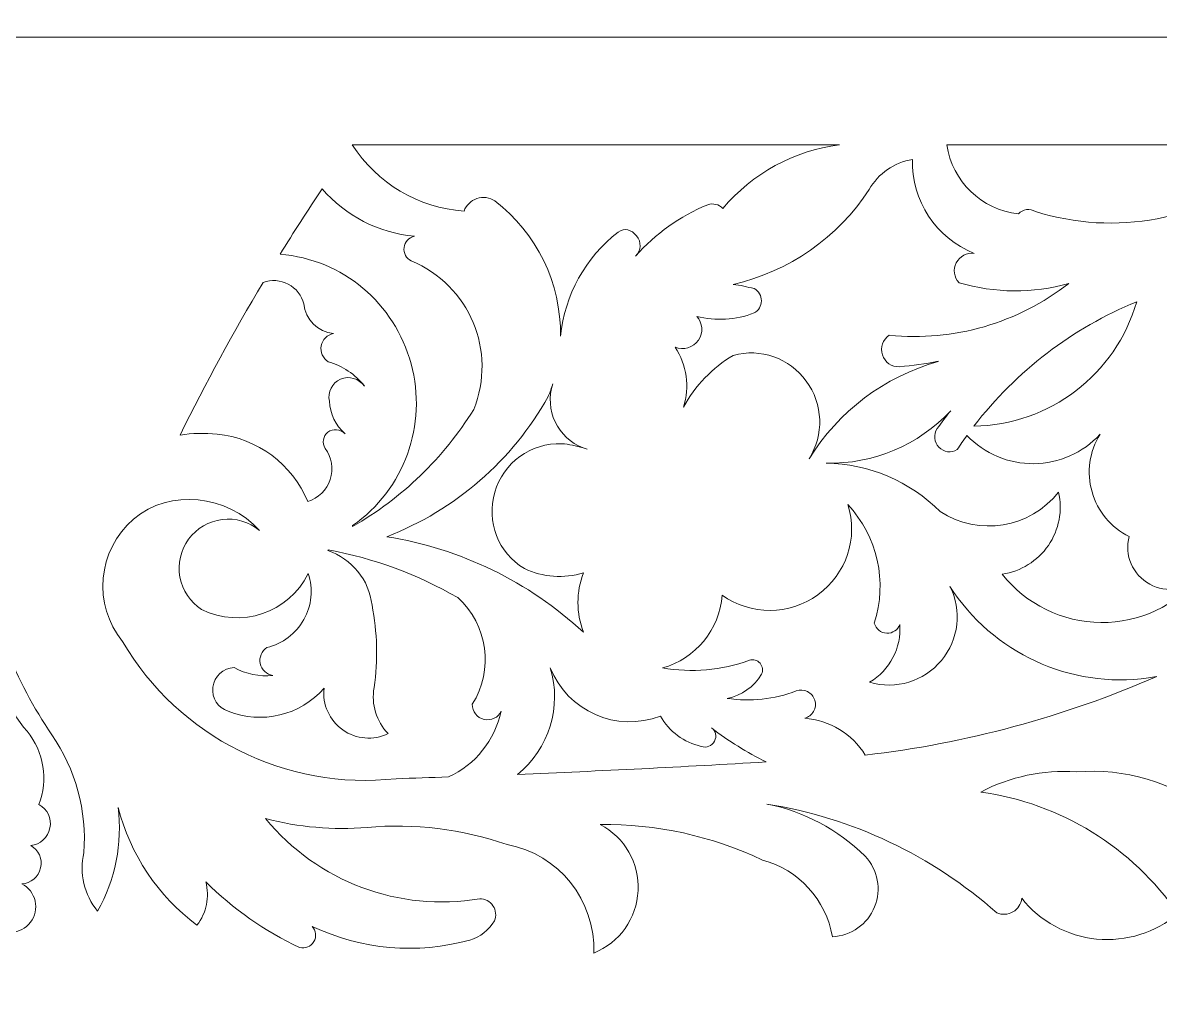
# Model space of a CAD drawing. Header units: millimetres. Extents: x 4332 to 4576, y 671 to 926.
# Drawn here: x 4435.06 to 4474.84, y 723.08 to 757.57 of the extents above; entities that cross this region are included whole.
import ezdxf

# ---------------------------------------------------------------- set-up
doc = ezdxf.new("R2010")
doc.units = ezdxf.units.MM
doc.header["$MEASUREMENT"] = 0
doc.layers.add('SITARA ALL', color=18, linetype='Continuous', true_color=0x000000)

msp = doc.modelspace()

# ---------------------------------------------------------------- linework, layer by layer
at = {"layer": 'SITARA ALL', "lineweight": 9}
for points, knots in [([(4332.336, 792.562), (4332.336, 792.562), (4576.336, 792.562), (4576.336, 792.562), (4576.336, 792.562), (4576.336, 670.562), (4576.336, 670.562), (4576.336, 670.562), (4332.336, 670.562), (4332.336, 670.562), (4332.336, 670.562), (4332.336, 792.562), (4332.336, 792.562)], [0, 0, 0, 0, 0.25, 0.25, 0.25, 0.5, 0.5, 0.5, 0.75, 0.75, 0.75, 1, 1, 1, 1]), ([(4533.336, 757.071), (4533.336, 757.071), (4463.62, 757.071), (4463.62, 757.071), (4463.62, 757.071), (4433.336, 757.071), (4433.336, 757.071), (4433.336, 757.071), (4403.052, 757.071), (4403.052, 757.071), (4403.052, 757.071), (4333.336, 757.071), (4333.336, 757.071), (4333.336, 757.071), (4333.336, 723.58), (4333.336, 723.58), (4333.336, 723.58), (4337.106, 723.58), (4337.106, 723.58), (4337.106, 723.58), (4337.106, 728.007), (4337.106, 728.007), (4338.054, 727.477), (4339.151, 727.277), (4340.225, 727.44), (4340.014, 727.316), (4339.911, 727.067), (4339.971, 726.83), (4340.031, 726.593), (4340.233, 726.424), (4340.477, 726.415), (4341.625, 726.69), (4342.721, 727.151), (4343.721, 727.779), (4343.443, 727.593), (4343.364, 727.22), (4343.542, 726.938), (4343.72, 726.655), (4343.881, 726.489), (4344.169, 726.658), (4345.042, 726.988), (4345.789, 727.582), (4346.307, 728.359), (4347.129, 729.715), (4348.628, 730.515), (4350.213, 730.445), (4349.526, 729.906), (4348.971, 729.217), (4348.591, 728.431), (4348.144, 727.638), (4348.162, 726.665), (4348.637, 725.889), (4349.112, 725.112), (4349.96, 724.654), (4350.869, 724.69), (4350.831, 727.638), (4353.11, 730.102), (4356.051, 730.301), (4357.915, 730.729), (4359.748, 731.279), (4361.539, 731.947), (4360.15, 730.808), (4359.163, 729.255), (4358.723, 727.514), (4358.558, 726.823), (4358.833, 726.102), (4359.416, 725.696), (4359.999, 725.29), (4360.759, 725.274), (4361.351, 725.667), (4360.763, 729.102), (4363.076, 732.365), (4366.51, 732.958), (4365.695, 732.121), (4365.376, 730.919), (4365.669, 729.788), (4365.962, 728.656), (4366.813, 727.763), (4367.932, 727.427), (4367.587, 729.909), (4368.617, 732.385), (4370.62, 733.892), (4371.255, 732.684), (4372.434, 731.86), (4373.786, 731.678), (4372.786, 731.381), (4371.969, 730.654), (4371.558, 729.695), (4371.148, 728.736), (4371.182, 727.649), (4371.657, 726.72), (4372.477, 728.067), (4373.805, 729.029), (4375.34, 729.389), (4374.982, 728.885), (4374.965, 728.214), (4375.297, 727.693), (4375.629, 727.171), (4376.232, 726.901), (4376.84, 727.012), (4377.777, 729.485), (4379.662, 731.482), (4382.077, 732.559), (4384.492, 733.636), (4387.249, 733.698), (4389.714, 732.741), (4388.042, 732.832), (4386.52, 731.781), (4386.011, 730.186), (4385.502, 728.59), (4386.079, 726.889), (4387.494, 725.995), (4388.232, 729.355), (4391.344, 731.654), (4394.774, 731.379), (4395.929, 731.459), (4397.084, 731.215), (4398.107, 730.673), (4395.314, 730.284), (4392.814, 728.744), (4391.213, 726.423), (4392.003, 725.754), (4393.031, 725.434), (4394.062, 725.535), (4395.092, 725.637), (4396.034, 726.148), (4396.678, 726.959), (4396.699, 726.76), (4396.813, 726.583), (4396.987, 726.483), (4397.16, 726.382), (4397.369, 726.371), (4397.552, 726.453), (4399.814, 728.458), (4402.601, 729.777), (4405.586, 730.255), (4404.288, 729.996), (4403.095, 729.362), (4402.155, 728.431), (4401.705, 727.954), (4401.576, 727.259), (4401.824, 726.653), (4402.072, 726.046), (4402.641, 725.641), (4403.296, 725.616), (4403.519, 726.91), (4404.477, 727.957), (4405.745, 728.297), (4407.515, 729.14), (4409.456, 729.564), (4411.416, 729.537), (4410.558, 729.087), (4410.041, 728.178), (4410.093, 727.211), (4410.144, 726.243), (4410.741, 725.4), (4411.642, 725.044), (4411.571, 726.885), (4412.864, 728.501), (4414.675, 728.841), (4416.246, 729.38), (4417.913, 729.584), (4419.568, 729.439), (4420.76, 729.338), (4421.96, 729.443), (4423.116, 729.747), (4421.307, 727.537), (4418.448, 726.467), (4415.631, 726.944), (4415.444, 726.944), (4415.268, 726.851), (4415.164, 726.695), (4415.06, 726.539), (4415.041, 726.343), (4415.113, 726.171), (4415.308, 725.848), (4415.615, 725.608), (4415.976, 725.497), (4417.81, 724.989), (4419.764, 725.159), (4421.483, 725.977), (4421.35, 725.828), (4421.329, 725.61), (4421.433, 725.439), (4421.537, 725.268), (4421.734, 725.184), (4421.928, 725.234), (4423.146, 725.806), (4424.256, 726.584), (4425.208, 727.535), (4425.068, 727.01), (4425.182, 726.45), (4425.516, 726.021), (4426.878, 727.038), (4427.851, 728.49), (4428.273, 730.138), (4428.117, 728.882), (4428.37, 727.611), (4428.995, 726.511), (4429.463, 727.081), (4429.64, 727.836), (4429.472, 728.554), (4429.36, 730.016), (4429.758, 731.472), (4430.596, 732.675), (4431.229, 733.618), (4431.761, 734.625), (4432.183, 735.679), (4432.444, 734.658), (4432.17, 733.573), (4431.455, 732.797), (4430.87, 732.078), (4430.712, 731.102), (4431.041, 730.235), (4430.745, 730.074), (4430.59, 729.737), (4430.659, 729.407), (4430.729, 729.078), (4430.995, 728.833), (4431.331, 728.804), (4431.052, 728.647), (4430.911, 728.323), (4430.986, 728.011), (4431.061, 727.7), (4431.323, 727.476), (4431.643, 727.463), (4431.406, 727.343), (4431.234, 727.122), (4431.176, 726.862), (4431.117, 726.602), (4431.177, 726.331), (4431.339, 726.12), (4431.502, 725.909), (4431.751, 725.782), (4432.017, 725.773), (4432.283, 725.764), (4432.539, 725.873), (4432.716, 726.072), (4432.506, 725.189), (4432.736, 724.261), (4433.336, 723.58), (4433.935, 724.261), (4434.167, 725.189), (4433.956, 726.072), (4434.134, 725.873), (4434.39, 725.763), (4434.657, 725.773), (4434.923, 725.783), (4435.17, 725.909), (4435.333, 726.12), (4435.495, 726.332), (4435.555, 726.604), (4435.496, 726.864), (4435.437, 727.124), (4435.267, 727.343), (4435.029, 727.463), (4435.349, 727.481), (4435.619, 727.709), (4435.689, 728.022), (4435.759, 728.335), (4435.623, 728.651), (4435.341, 728.804), (4435.676, 728.838), (4435.95, 729.087), (4436.015, 729.418), (4436.079, 729.748), (4435.929, 730.078), (4435.631, 730.235), (4435.96, 731.102), (4435.802, 732.078), (4435.217, 732.797), (4434.502, 733.572), (4434.228, 734.658), (4434.489, 735.679), (4434.911, 734.625), (4435.443, 733.618), (4436.076, 732.675), (4436.914, 731.472), (4437.311, 730.016), (4437.2, 728.554), (4437.032, 727.836), (4437.209, 727.081), (4437.677, 726.511), (4438.302, 727.611), (4438.555, 728.882), (4438.399, 730.138), (4438.821, 728.491), (4439.794, 727.038), (4441.156, 726.021), (4441.49, 726.45), (4441.604, 727.01), (4441.464, 727.535), (4442.416, 726.584), (4443.526, 725.806), (4444.744, 725.234), (4444.938, 725.187), (4445.141, 725.272), (4445.242, 725.444), (4445.344, 725.617), (4445.325, 725.83), (4445.189, 725.977), (4446.908, 725.16), (4448.862, 724.989), (4450.696, 725.497), (4451.057, 725.608), (4451.364, 725.848), (4451.559, 726.171), (4451.631, 726.344), (4451.611, 726.541), (4451.507, 726.697), (4451.402, 726.852), (4451.228, 726.945), (4451.041, 726.944), (4448.225, 726.466), (4445.366, 727.537), (4443.556, 729.747), (4444.712, 729.443), (4445.912, 729.338), (4447.104, 729.439), (4448.759, 729.584), (4450.426, 729.38), (4451.997, 728.841), (4453.808, 728.503), (4455.099, 726.885), (4455.03, 725.044), (4455.929, 725.405), (4456.534, 726.258), (4456.58, 727.226), (4456.626, 728.193), (4456.117, 729.092), (4455.256, 729.537), (4457.216, 729.564), (4459.157, 729.139), (4460.927, 728.297), (4462.196, 727.958), (4463.152, 726.91), (4463.376, 725.616), (4464.031, 725.645), (4464.608, 726.054), (4464.852, 726.662), (4465.096, 727.27), (4464.97, 727.957), (4464.517, 728.431), (4463.577, 729.362), (4462.384, 729.996), (4461.086, 730.255), (4464.071, 729.777), (4466.858, 728.458), (4469.12, 726.453), (4469.303, 726.371), (4469.514, 726.383), (4469.687, 726.483), (4469.86, 726.584), (4469.974, 726.76), (4469.994, 726.959), (4470.639, 726.149), (4471.585, 725.635), (4472.616, 725.535), (4473.646, 725.435), (4474.67, 725.753), (4475.459, 726.423), (4473.857, 728.744), (4471.358, 730.285), (4468.565, 730.673), (4469.588, 731.215), (4470.744, 731.459), (4471.899, 731.379), (4475.328, 731.658), (4478.437, 729.355), (4479.178, 725.995), (4480.577, 726.915), (4481.178, 728.664), (4480.64, 730.25), (4480.102, 731.835), (4478.628, 732.862), (4476.958, 732.741), (4479.422, 733.701), (4482.167, 733.638), (4484.583, 732.564), (4487, 731.49), (4488.892, 729.484), (4489.832, 727.012), (4490.44, 726.906), (4491.053, 727.179), (4491.381, 727.703), (4491.709, 728.227), (4491.694, 728.888), (4491.332, 729.389), (4492.867, 729.029), (4494.194, 728.067), (4495.015, 726.72), (4495.488, 727.65), (4495.524, 728.742), (4495.111, 729.701), (4494.699, 730.659), (4493.887, 731.383), (4492.886, 731.678), (4494.238, 731.86), (4495.417, 732.684), (4496.052, 733.892), (4498.055, 732.386), (4499.084, 729.909), (4498.74, 727.427), (4499.858, 727.767), (4500.717, 728.666), (4501.006, 729.799), (4501.295, 730.931), (4500.98, 732.124), (4500.163, 732.958), (4503.597, 732.37), (4505.905, 729.103), (4505.321, 725.667), (4505.916, 725.278), (4506.688, 725.293), (4507.267, 725.704), (4507.847, 726.115), (4508.119, 726.824), (4507.95, 727.514), (4507.508, 729.255), (4506.522, 730.808), (4505.133, 731.947), (4506.924, 731.279), (4508.757, 730.729), (4510.621, 730.301), (4513.562, 730.105), (4515.838, 727.638), (4515.803, 724.69), (4516.712, 724.657), (4517.569, 725.119), (4518.04, 725.897), (4518.512, 726.676), (4518.531, 727.639), (4518.081, 728.431), (4517.701, 729.217), (4517.146, 729.906), (4516.459, 730.445), (4518.044, 730.516), (4519.542, 729.715), (4520.366, 728.359), (4520.883, 727.582), (4521.63, 726.987), (4522.503, 726.658), (4522.832, 726.602), (4523.147, 726.817), (4523.213, 727.144), (4523.279, 727.471), (4523.277, 727.703), (4522.951, 727.779), (4523.951, 727.151), (4525.047, 726.69), (4526.195, 726.415), (4526.439, 726.428), (4526.646, 726.6), (4526.703, 726.838), (4526.759, 727.076), (4526.659, 727.319), (4526.447, 727.44), (4527.521, 727.277), (4528.618, 727.477), (4529.566, 728.007), (4529.566, 728.007), (4529.566, 723.58), (4529.566, 723.58), (4529.566, 723.58), (4533.336, 723.58), (4533.336, 723.58), (4533.336, 723.58), (4533.336, 757.071), (4533.336, 757.071)], [0, 0, 0, 0, 0.00641, 0.00641, 0.00641, 0.012821, 0.012821, 0.012821, 0.019231, 0.019231, 0.019231, 0.025641, 0.025641, 0.025641, 0.032051, 0.032051, 0.032051, 0.038462, 0.038462, 0.038462, 0.044872, 0.044872, 0.044872, 0.051282, 0.051282, 0.051282, 0.057692, 0.057692, 0.057692, 0.064103, 0.064103, 0.064103, 0.070513, 0.070513, 0.070513, 0.076923, 0.076923, 0.076923, 0.083333, 0.083333, 0.083333, 0.089744, 0.089744, 0.089744, 0.096154, 0.096154, 0.096154, 0.102564, 0.102564, 0.102564, 0.108974, 0.108974, 0.108974, 0.115385, 0.115385, 0.115385, 0.121795, 0.121795, 0.121795, 0.128205, 0.128205, 0.128205, 0.134615, 0.134615, 0.134615, 0.141026, 0.141026, 0.141026, 0.147436, 0.147436, 0.147436, 0.153846, 0.153846, 0.153846, 0.160256, 0.160256, 0.160256, 0.166667, 0.166667, 0.166667, 0.173077, 0.173077, 0.173077, 0.179487, 0.179487, 0.179487, 0.185897, 0.185897, 0.185897, 0.192308, 0.192308, 0.192308, 0.198718, 0.198718, 0.198718, 0.205128, 0.205128, 0.205128, 0.211538, 0.211538, 0.211538, 0.217949, 0.217949, 0.217949, 0.224359, 0.224359, 0.224359, 0.230769, 0.230769, 0.230769, 0.237179, 0.237179, 0.237179, 0.24359, 0.24359, 0.24359, 0.25, 0.25, 0.25, 0.25641, 0.25641, 0.25641, 0.262821, 0.262821, 0.262821, 0.269231, 0.269231, 0.269231, 0.275641, 0.275641, 0.275641, 0.282051, 0.282051, 0.282051, 0.288462, 0.288462, 0.288462, 0.294872, 0.294872, 0.294872, 0.301282, 0.301282, 0.301282, 0.307692, 0.307692, 0.307692, 0.314103, 0.314103, 0.314103, 0.320513, 0.320513, 0.320513, 0.326923, 0.326923, 0.326923, 0.333333, 0.333333, 0.333333, 0.339744, 0.339744, 0.339744, 0.346154, 0.346154, 0.346154, 0.352564, 0.352564, 0.352564, 0.358974, 0.358974, 0.358974, 0.365385, 0.365385, 0.365385, 0.371795, 0.371795, 0.371795, 0.378205, 0.378205, 0.378205, 0.384615, 0.384615, 0.384615, 0.391026, 0.391026, 0.391026, 0.397436, 0.397436, 0.397436, 0.403846, 0.403846, 0.403846, 0.410256, 0.410256, 0.410256, 0.416667, 0.416667, 0.416667, 0.423077, 0.423077, 0.423077, 0.429487, 0.429487, 0.429487, 0.435897, 0.435897, 0.435897, 0.442308, 0.442308, 0.442308, 0.448718, 0.448718, 0.448718, 0.455128, 0.455128, 0.455128, 0.461538, 0.461538, 0.461538, 0.467949, 0.467949, 0.467949, 0.474359, 0.474359, 0.474359, 0.480769, 0.480769, 0.480769, 0.487179, 0.487179, 0.487179, 0.49359, 0.49359, 0.49359, 0.5, 0.5, 0.5, 0.50641, 0.50641, 0.50641, 0.512821, 0.512821, 0.512821, 0.519231, 0.519231, 0.519231, 0.525641, 0.525641, 0.525641, 0.532051, 0.532051, 0.532051, 0.538462, 0.538462, 0.538462, 0.544872, 0.544872, 0.544872, 0.551282, 0.551282, 0.551282, 0.557692, 0.557692, 0.557692, 0.564103, 0.564103, 0.564103, 0.570513, 0.570513, 0.570513, 0.576923, 0.576923, 0.576923, 0.583333, 0.583333, 0.583333, 0.589744, 0.589744, 0.589744, 0.596154, 0.596154, 0.596154, 0.602564, 0.602564, 0.602564, 0.608974, 0.608974, 0.608974, 0.615385, 0.615385, 0.615385, 0.621795, 0.621795, 0.621795, 0.628205, 0.628205, 0.628205, 0.634615, 0.634615, 0.634615, 0.641026, 0.641026, 0.641026, 0.647436, 0.647436, 0.647436, 0.653846, 0.653846, 0.653846, 0.660256, 0.660256, 0.660256, 0.666667, 0.666667, 0.666667, 0.673077, 0.673077, 0.673077, 0.679487, 0.679487, 0.679487, 0.685897, 0.685897, 0.685897, 0.692308, 0.692308, 0.692308, 0.698718, 0.698718, 0.698718, 0.705128, 0.705128, 0.705128, 0.711538, 0.711538, 0.711538, 0.717949, 0.717949, 0.717949, 0.724359, 0.724359, 0.724359, 0.730769, 0.730769, 0.730769, 0.737179, 0.737179, 0.737179, 0.74359, 0.74359, 0.74359, 0.75, 0.75, 0.75, 0.75641, 0.75641, 0.75641, 0.762821, 0.762821, 0.762821, 0.769231, 0.769231, 0.769231, 0.775641, 0.775641, 0.775641, 0.782051, 0.782051, 0.782051, 0.788462, 0.788462, 0.788462, 0.794872, 0.794872, 0.794872, 0.801282, 0.801282, 0.801282, 0.807692, 0.807692, 0.807692, 0.814103, 0.814103, 0.814103, 0.820513, 0.820513, 0.820513, 0.826923, 0.826923, 0.826923, 0.833333, 0.833333, 0.833333, 0.839744, 0.839744, 0.839744, 0.846154, 0.846154, 0.846154, 0.852564, 0.852564, 0.852564, 0.858974, 0.858974, 0.858974, 0.865385, 0.865385, 0.865385, 0.871795, 0.871795, 0.871795, 0.878205, 0.878205, 0.878205, 0.884615, 0.884615, 0.884615, 0.891026, 0.891026, 0.891026, 0.897436, 0.897436, 0.897436, 0.903846, 0.903846, 0.903846, 0.910256, 0.910256, 0.910256, 0.916667, 0.916667, 0.916667, 0.923077, 0.923077, 0.923077, 0.929487, 0.929487, 0.929487, 0.935897, 0.935897, 0.935897, 0.942308, 0.942308, 0.942308, 0.948718, 0.948718, 0.948718, 0.955128, 0.955128, 0.955128, 0.961538, 0.961538, 0.961538, 0.967949, 0.967949, 0.967949, 0.974359, 0.974359, 0.974359, 0.980769, 0.980769, 0.980769, 0.987179, 0.987179, 0.987179, 0.99359, 0.99359, 0.99359, 1, 1, 1, 1]), ([(4446.583, 753.301), (4446.583, 753.301), (4463.62, 753.301), (4463.62, 753.301), (4462.031, 753.099), (4460.577, 752.306), (4459.547, 751.079), (4459.411, 751.222), (4459.203, 751.273), (4459.016, 751.207), (4458.049, 750.809), (4457.187, 750.195), (4456.495, 749.411), (4456.69, 749.604), (4456.705, 749.915), (4456.528, 750.124), (4456.351, 750.334), (4456.106, 750.412), (4455.883, 750.252), (4454.742, 749.365), (4454.014, 748.051), (4453.867, 746.613), (4453.893, 748.465), (4453.043, 750.218), (4451.573, 751.343), (4451.388, 751.466), (4451.156, 751.497), (4450.945, 751.426), (4450.734, 751.356), (4450.568, 751.193), (4450.495, 750.983), (4448.9, 751.099), (4447.451, 751.958), (4446.583, 753.301)], [0, 0, 0, 0, 0.090909, 0.090909, 0.090909, 0.181818, 0.181818, 0.181818, 0.272727, 0.272727, 0.272727, 0.363636, 0.363636, 0.363636, 0.454545, 0.454545, 0.454545, 0.545455, 0.545455, 0.545455, 0.636364, 0.636364, 0.636364, 0.727273, 0.727273, 0.727273, 0.818182, 0.818182, 0.818182, 0.909091, 0.909091, 0.909091, 1, 1, 1, 1]), ([(4467.373, 753.301), (4467.373, 753.301), (4480.625, 753.301), (4480.625, 753.301), (4479.889, 753.226), (4479.187, 752.951), (4478.596, 752.505), (4476.318, 750.666), (4473.268, 750.091), (4470.476, 750.972), (4470.282, 751.09), (4470.032, 751.055), (4469.878, 750.889), (4468.593, 751.032), (4467.565, 752.023), (4467.373, 753.301)], [0, 0, 0, 0, 0.2, 0.2, 0.2, 0.4, 0.4, 0.4, 0.6, 0.6, 0.6, 0.8, 0.8, 0.8, 1, 1, 1, 1]), ([(4457.875, 746.225), (4458.17, 746.106), (4458.509, 746.209), (4458.688, 746.473), (4458.867, 746.736), (4458.85, 747.076), (4458.629, 747.306), (4459.294, 747.136), (4459.994, 747.176), (4460.635, 747.423), (4460.793, 747.505), (4460.893, 747.669), (4460.894, 747.848), (4460.895, 748.026), (4460.799, 748.19), (4460.641, 748.274), (4460.399, 748.339), (4460.153, 748.39), (4459.906, 748.425), (4461.863, 748.869), (4463.57, 750.058), (4464.662, 751.742), (4464.982, 752.302), (4465.539, 752.689), (4466.175, 752.793), (4466.139, 751.355), (4466.997, 750.046), (4468.331, 749.507), (4468.074, 749.54), (4467.824, 749.408), (4467.707, 749.177), (4467.589, 748.946), (4467.625, 748.671), (4467.803, 748.482), (4469.054, 748.109), (4470.385, 748.101), (4471.641, 748.46), (4469.863, 747.066), (4467.613, 746.417), (4465.366, 746.649), (4465.139, 746.499), (4465.04, 746.215), (4465.125, 745.957), (4465.211, 745.698), (4465.449, 745.529), (4465.721, 745.544), (4466.176, 745.583), (4466.628, 745.647), (4467.076, 745.737), (4467.076, 745.737), (4467.076, 745.724), (4467.076, 745.724), (4465.194, 745.201), (4463.581, 743.987), (4462.559, 742.323), (4463.091, 743.164), (4463.052, 744.245), (4462.461, 745.045), (4461.869, 745.845), (4460.866, 746.204), (4459.906, 745.941), (4459.175, 745.506), (4458.576, 744.881), (4458.17, 744.133), (4458.388, 744.84), (4458.28, 745.607), (4457.875, 746.225)], [0, 0, 0, 0, 0.045455, 0.045455, 0.045455, 0.090909, 0.090909, 0.090909, 0.136364, 0.136364, 0.136364, 0.181818, 0.181818, 0.181818, 0.227273, 0.227273, 0.227273, 0.272727, 0.272727, 0.272727, 0.318182, 0.318182, 0.318182, 0.363636, 0.363636, 0.363636, 0.409091, 0.409091, 0.409091, 0.454545, 0.454545, 0.454545, 0.5, 0.5, 0.5, 0.545455, 0.545455, 0.545455, 0.590909, 0.590909, 0.590909, 0.636364, 0.636364, 0.636364, 0.681818, 0.681818, 0.681818, 0.727273, 0.727273, 0.727273, 0.772727, 0.772727, 0.772727, 0.818182, 0.818182, 0.818182, 0.863636, 0.863636, 0.863636, 0.909091, 0.909091, 0.909091, 0.954545, 0.954545, 0.954545, 1, 1, 1, 1]), ([(4444.062, 749.476), (4444.538, 750.248), (4445.028, 751.012), (4445.532, 751.767), (4446.35, 750.815), (4447.507, 750.22), (4448.757, 750.107), (4448.565, 750.065), (4448.421, 749.907), (4448.397, 749.711), (4448.372, 749.516), (4448.47, 749.329), (4448.646, 749.242), (4450.681, 748.409), (4451.657, 746.083), (4450.831, 744.046), (4449.78, 742.354), (4448.325, 740.949), (4446.598, 739.958), (4446.598, 739.958), (4446.598, 739.988), (4446.598, 739.988), (4448.404, 741.253), (4449.223, 743.516), (4448.643, 745.644), (4448.063, 747.772), (4446.261, 749.302), (4444.062, 749.476)], [0, 0, 0, 0, 0.111111, 0.111111, 0.111111, 0.222222, 0.222222, 0.222222, 0.333333, 0.333333, 0.333333, 0.444444, 0.444444, 0.444444, 0.555556, 0.555556, 0.555556, 0.666667, 0.666667, 0.666667, 0.777778, 0.777778, 0.777778, 0.888889, 0.888889, 0.888889, 1, 1, 1, 1]), ([(4443.467, 748.495), (4442.43, 746.754), (4441.462, 744.973), (4440.566, 743.155), (4440.994, 743.22), (4441.428, 743.231), (4441.859, 743.189), (4443.269, 743.046), (4444.487, 742.14), (4445.03, 740.831), (4445.402, 740.946), (4445.694, 741.235), (4445.815, 741.605), (4445.935, 741.975), (4445.87, 742.378), (4445.637, 742.69), (4445.523, 742.876), (4445.565, 743.118), (4445.735, 743.255), (4445.905, 743.391), (4446.177, 743.353), (4446.335, 743.202), (4445.999, 743.488), (4445.8, 743.903), (4445.787, 744.345), (4445.718, 744.659), (4445.879, 744.978), (4446.173, 745.109), (4446.467, 745.24), (4446.825, 745.128), (4447.012, 744.866), (4446.69, 745.277), (4446.246, 745.576), (4445.744, 745.72), (4445.557, 745.838), (4445.461, 746.058), (4445.501, 746.276), (4445.541, 746.493), (4445.713, 746.665), (4445.93, 746.71), (4445.381, 746.756), (4444.944, 747.192), (4444.898, 747.741), (4444.818, 748.038), (4444.618, 748.287), (4444.346, 748.43), (4444.074, 748.573), (4443.757, 748.597), (4443.467, 748.495)], [0, 0, 0, 0, 0.0625, 0.0625, 0.0625, 0.125, 0.125, 0.125, 0.1875, 0.1875, 0.1875, 0.25, 0.25, 0.25, 0.3125, 0.3125, 0.3125, 0.375, 0.375, 0.375, 0.4375, 0.4375, 0.4375, 0.5, 0.5, 0.5, 0.5625, 0.5625, 0.5625, 0.625, 0.625, 0.625, 0.6875, 0.6875, 0.6875, 0.75, 0.75, 0.75, 0.8125, 0.8125, 0.8125, 0.875, 0.875, 0.875, 0.9375, 0.9375, 0.9375, 1, 1, 1, 1]), ([(4468.323, 743.466), (4469.804, 745.392), (4471.768, 746.894), (4474.015, 747.819), (4473.284, 745.274), (4470.97, 743.507), (4468.323, 743.466)], [0, 0, 0, 0, 0.5, 0.5, 0.5, 1, 1, 1, 1]), ([(4447.795, 739.602), (4450.189, 740.533), (4452.184, 742.264), (4453.441, 744.503), (4453.501, 744.65), (4453.554, 744.799), (4453.602, 744.951), (4453.297, 744.038), (4453.763, 743.048), (4454.662, 742.705), (4454.709, 742.69), (4454.755, 742.675), (4454.801, 742.658), (4454.754, 742.672), (4454.708, 742.688), (4454.662, 742.705), (4454.418, 742.781), (4454.167, 742.831), (4453.913, 742.853), (4452.835, 742.89), (4451.87, 742.19), (4451.57, 741.154), (4451.271, 740.119), (4451.674, 739.035), (4452.605, 738.491), (4453.249, 738.182), (4453.985, 738.126), (4454.668, 738.335), (4454.413, 737.669), (4454.413, 736.932), (4454.668, 736.265), (4452.756, 738.031), (4450.366, 739.192), (4447.795, 739.602)], [0, 0, 0, 0, 0.090909, 0.090909, 0.090909, 0.181818, 0.181818, 0.181818, 0.272727, 0.272727, 0.272727, 0.363636, 0.363636, 0.363636, 0.454545, 0.454545, 0.454545, 0.545455, 0.545455, 0.545455, 0.636364, 0.636364, 0.636364, 0.727273, 0.727273, 0.727273, 0.818182, 0.818182, 0.818182, 0.909091, 0.909091, 0.909091, 1, 1, 1, 1]), ([(4467.511, 744.006), (4467.345, 743.803), (4467.187, 743.594), (4467.036, 743.379), (4466.903, 743.175), (4466.93, 742.905), (4467.101, 742.73), (4467.272, 742.556), (4467.53, 742.517), (4467.738, 742.645), (4467.849, 742.813), (4467.963, 742.979), (4468.081, 743.141), (4468.69, 742.503), (4469.536, 742.146), (4470.418, 742.154), (4471.3, 742.162), (4472.136, 742.532), (4472.733, 743.182), (4472.361, 742.581), (4472.259, 741.85), (4472.453, 741.169), (4472.648, 740.489), (4473.116, 739.924), (4473.751, 739.61), (4473.577, 738.955), (4473.874, 738.266), (4474.47, 737.942), (4475.066, 737.619), (4475.785, 737.723), (4476.24, 738.226), (4475.386, 737.187), (4474.109, 736.59), (4472.765, 736.601), (4471.421, 736.612), (4470.148, 737.237), (4469.313, 738.29), (4469.967, 738.387), (4470.552, 738.752), (4470.926, 739.297), (4471.301, 739.843), (4471.432, 740.516), (4471.286, 741.162), (4470.291, 739.898), (4468.493, 739.603), (4467.143, 740.479), (4466.084, 741.54), (4464.655, 742.149), (4463.155, 742.176), (4464.803, 742.132), (4466.389, 742.798), (4467.511, 744.006)], [0, 0, 0, 0, 0.058824, 0.058824, 0.058824, 0.117647, 0.117647, 0.117647, 0.176471, 0.176471, 0.176471, 0.235294, 0.235294, 0.235294, 0.294118, 0.294118, 0.294118, 0.352941, 0.352941, 0.352941, 0.411765, 0.411765, 0.411765, 0.470588, 0.470588, 0.470588, 0.529412, 0.529412, 0.529412, 0.588235, 0.588235, 0.588235, 0.647059, 0.647059, 0.647059, 0.705882, 0.705882, 0.705882, 0.764706, 0.764706, 0.764706, 0.823529, 0.823529, 0.823529, 0.882353, 0.882353, 0.882353, 0.941176, 0.941176, 0.941176, 1, 1, 1, 1]), ([(4443.343, 739.82), (4442.979, 740.123), (4442.506, 740.261), (4442.036, 740.203), (4441.566, 740.145), (4441.143, 739.897), (4440.863, 739.515), (4440.584, 739.133), (4440.474, 738.652), (4440.561, 738.187), (4440.648, 737.721), (4440.921, 737.314), (4441.319, 737.058), (4442.696, 736.377), (4444.363, 736.936), (4445.048, 738.311), (4445.224, 737.777), (4445.168, 737.193), (4444.893, 736.702), (4444.618, 736.211), (4444.147, 735.857), (4443.6, 735.728), (4443.413, 735.607), (4443.32, 735.383), (4443.369, 735.165), (4443.417, 734.948), (4443.591, 734.784), (4443.812, 734.754), (4443.342, 734.702), (4442.868, 734.798), (4442.456, 735.029), (4442.073, 735.012), (4441.76, 734.719), (4441.715, 734.339), (4441.671, 733.958), (4441.876, 733.612), (4442.245, 733.506), (4443.419, 733.029), (4444.766, 733.349), (4445.598, 734.306), (4445.535, 733.737), (4445.786, 733.179), (4446.253, 732.849), (4446.721, 732.519), (4447.325, 732.467), (4447.84, 732.717), (4447.425, 733.142), (4447.243, 733.742), (4447.35, 734.326), (4447.487, 735.283), (4447.462, 736.257), (4447.276, 737.206), (4447.176, 738.089), (4446.573, 738.834), (4445.73, 739.114), (4445.73, 739.114), (4445.747, 739.138), (4445.747, 739.138), (4447.34, 738.847), (4448.871, 738.282), (4450.273, 737.471), (4451.329, 736.519), (4451.543, 734.943), (4450.782, 733.742), (4450.778, 733.49), (4450.952, 733.27), (4451.198, 733.215), (4451.445, 733.161), (4451.689, 733.273), (4451.792, 733.504), (4451.578, 732.487), (4450.892, 731.632), (4449.947, 731.201), (4449.338, 731.18), (4448.729, 731.16), (4448.12, 731.141), (4444.268, 730.712), (4440.52, 732.592), (4438.555, 735.934), (4437.503, 737.229), (4437.673, 739.127), (4438.939, 740.215), (4440.204, 741.303), (4442.22, 741.054), (4443.343, 739.82)], [0, 0, 0, 0, 0.035714, 0.035714, 0.035714, 0.071429, 0.071429, 0.071429, 0.107143, 0.107143, 0.107143, 0.142857, 0.142857, 0.142857, 0.178571, 0.178571, 0.178571, 0.214286, 0.214286, 0.214286, 0.25, 0.25, 0.25, 0.285714, 0.285714, 0.285714, 0.321429, 0.321429, 0.321429, 0.357143, 0.357143, 0.357143, 0.392857, 0.392857, 0.392857, 0.428571, 0.428571, 0.428571, 0.464286, 0.464286, 0.464286, 0.5, 0.5, 0.5, 0.535714, 0.535714, 0.535714, 0.571429, 0.571429, 0.571429, 0.607143, 0.607143, 0.607143, 0.642857, 0.642857, 0.642857, 0.678571, 0.678571, 0.678571, 0.714286, 0.714286, 0.714286, 0.75, 0.75, 0.75, 0.785714, 0.785714, 0.785714, 0.821429, 0.821429, 0.821429, 0.857143, 0.857143, 0.857143, 0.892857, 0.892857, 0.892857, 0.928571, 0.928571, 0.928571, 0.964286, 0.964286, 0.964286, 1, 1, 1, 1]), ([(4457.429, 735.012), (4458.595, 735.334), (4459.433, 736.353), (4459.52, 737.561), (4460.522, 736.842), (4461.872, 736.847), (4462.868, 737.574), (4463.864, 738.301), (4464.291, 739.553), (4463.912, 740.726), (4464.954, 739.615), (4465.309, 738.024), (4464.84, 736.575), (4464.894, 736.376), (4465.07, 736.235), (4465.276, 736.228), (4465.482, 736.22), (4465.666, 736.342), (4465.733, 736.536), (4465.793, 735.716), (4465.384, 734.932), (4464.678, 734.511), (4465.591, 734.242), (4466.577, 734.542), (4467.186, 735.274), (4467.794, 736.007), (4467.916, 737.017), (4467.484, 737.865), (4468.974, 735.532), (4471.685, 734.281), (4474.427, 734.665), (4474.524, 734.679), (4474.62, 734.696), (4474.716, 734.716), (4471.475, 733.298), (4468.039, 732.371), (4464.525, 731.965), (4464.067, 732.711), (4463.278, 733.19), (4462.406, 733.252), (4462.538, 733.286), (4462.651, 733.373), (4462.718, 733.493), (4462.785, 733.612), (4462.8, 733.753), (4462.76, 733.884), (4462.719, 734.015), (4462.627, 734.124), (4462.504, 734.185), (4462.382, 734.247), (4462.24, 734.255), (4462.111, 734.208), (4461.343, 733.917), (4460.513, 733.828), (4459.7, 733.949), (4460.201, 734.046), (4460.636, 734.353), (4460.895, 734.793), (4460.956, 734.92), (4460.936, 735.071), (4460.844, 735.177), (4460.751, 735.283), (4460.607, 735.325), (4460.473, 735.282), (4459.499, 734.93), (4458.449, 734.837), (4457.429, 735.012)], [0, 0, 0, 0, 0.045455, 0.045455, 0.045455, 0.090909, 0.090909, 0.090909, 0.136364, 0.136364, 0.136364, 0.181818, 0.181818, 0.181818, 0.227273, 0.227273, 0.227273, 0.272727, 0.272727, 0.272727, 0.318182, 0.318182, 0.318182, 0.363636, 0.363636, 0.363636, 0.409091, 0.409091, 0.409091, 0.454545, 0.454545, 0.454545, 0.5, 0.5, 0.5, 0.545455, 0.545455, 0.545455, 0.590909, 0.590909, 0.590909, 0.636364, 0.636364, 0.636364, 0.681818, 0.681818, 0.681818, 0.727273, 0.727273, 0.727273, 0.772727, 0.772727, 0.772727, 0.818182, 0.818182, 0.818182, 0.863636, 0.863636, 0.863636, 0.909091, 0.909091, 0.909091, 0.954545, 0.954545, 0.954545, 1, 1, 1, 1]), ([(4453.508, 735.022), (4454.111, 733.496), (4455.829, 732.74), (4457.36, 733.332), (4457.668, 732.794), (4458.186, 732.41), (4458.79, 732.271), (4458.968, 732.206), (4459.166, 732.284), (4459.252, 732.453), (4459.337, 732.622), (4459.307, 732.811), (4459.149, 732.916), (4459.746, 732.459), (4460.385, 732.061), (4461.059, 731.727), (4458.162, 731.555), (4455.263, 731.41), (4452.363, 731.292), (4453.472, 732.185), (4453.926, 733.661), (4453.508, 735.022)], [0, 0, 0, 0, 0.142857, 0.142857, 0.142857, 0.285714, 0.285714, 0.285714, 0.428571, 0.428571, 0.428571, 0.571429, 0.571429, 0.571429, 0.714286, 0.714286, 0.714286, 0.857143, 0.857143, 0.857143, 1, 1, 1, 1])]:
    msp.add_open_spline(points, degree=3, knots=knots, dxfattribs=at)

doc.saveas('drawing.dxf')
